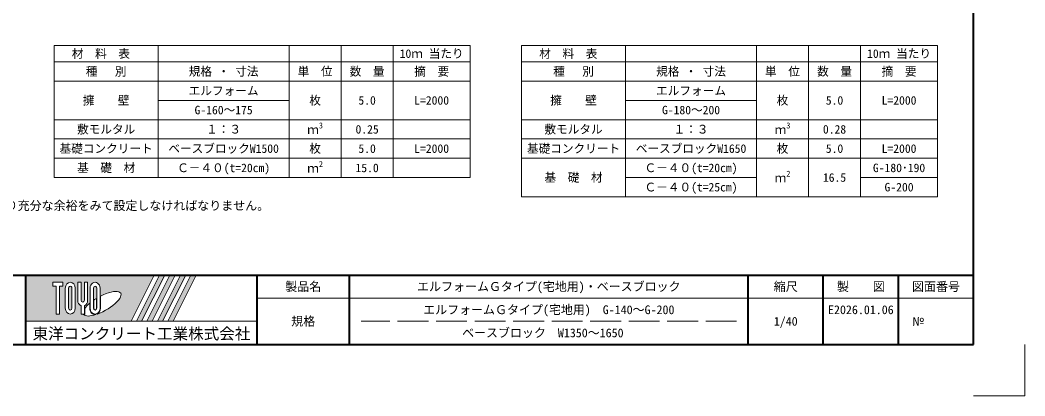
# Model space of a CAD drawing. Units: millimetres at full size, sheet at 1:40; details may follow other scales. Extents: x 221193 to 264773, y 874627 to 883926.
# Drawn here: x 234658 to 242483, y 874627 to 877550 of the extents above; entities that cross this region are included whole.
import ezdxf
from ezdxf.enums import TextEntityAlignment as Align

# ---------------------------------------------------------------- set-up
doc = ezdxf.new("R2010")
doc.units = ezdxf.units.MM
doc.header["$LTSCALE"] = 40
doc.linetypes.add('DASHED', pattern=[7.5, 6, -1.5])
for name, color, linetype, lineweight in [('0_2', 7, 'Continuous', 15), ('Defpoints_3', 8, 'Continuous', 0), ('図枠', 7, 'Continuous', 5), ('寸法線', 7, 'Continuous', 13), ('補助線', 8, 'Continuous', 13)]:
    doc.layers.add(name, color=color, linetype=linetype, lineweight=lineweight)
doc.styles.add('ＭＳ ゴシック', font='')
doc.styles.get('ＭＳ ゴシック').set_extended_font_data('MS Gothic')

msp = doc.modelspace()

# ---------------------------------------------------------------- hatches: boundary and pattern name
at = {"layer": '図枠'}
h = msp.add_hatch(color=256, dxfattribs=at)
h.paths.add_polyline_path([(234702.83, 875567.44), (234702.83, 875207.44), (235522.4, 875207.44), (235702.4, 875567.44)])
edge = h.paths.add_edge_path(flags=16)
edge.add_ellipse((235295.84, 875344.54), major_axis=(145.45529, 81.41703), ratio=0.34714733560223077, start_angle=-144.31121599963205, end_angle=72.18990337276256, ccw=False)
edge.add_ellipse((235241.98, 875309.38), major_axis=(-0, 49.5), ratio=0.8463541616161616, start_angle=-160.70345639224928, end_angle=-90.00000000003303)
edge.add_line((235283.87, 875309.38), (235283.87, 875403.74))
edge = h.paths.add_edge_path(flags=16)
edge.add_ellipse((235241.98, 875465.5), major_axis=(-0, 45.69231), ratio=0.8463541609673121, start_angle=-90.00000000003672, end_angle=89.99999999996345, ccw=False)
edge.add_line((235280.65, 875465.5), (235280.65, 875309.38))
edge.add_ellipse((235241.98, 875309.38), major_axis=(-0, 45.69231), ratio=0.8463541609673121, start_angle=90, end_angle=-90, ccw=False)
edge.add_line((235203.31, 875309.38), (235203.31, 875465.5))
edge = h.paths.add_edge_path(flags=16)
edge.add_line((235254.87, 875465.5), (235254.87, 875309.38))
edge.add_ellipse((235241.98, 875309.38), major_axis=(-0, 15.23077), ratio=0.8463541794902149, start_angle=90, end_angle=-90, ccw=False)
edge.add_line((235229.09, 875309.38), (235229.09, 875465.5))
edge.add_ellipse((235241.98, 875465.5), major_axis=(-0, 15.23077), ratio=0.8463541794902149, start_angle=-90.00000000010988, end_angle=89.9999999998904, ccw=False)
edge = h.paths.add_edge_path(flags=16)
edge.add_line((235251.65, 875385.7), (235251.65, 875309.38))
edge.add_ellipse((235241.98, 875309.38), major_axis=(0, 11.42308), ratio=0.8463541828528338, start_angle=90.00000000014603, end_angle=-89.99999999985357, ccw=False)
edge.add_line((235232.31, 875309.38), (235232.31, 875373.21))
edge.add_ellipse((235295.84, 875344.54), major_axis=(145.45529, 81.41703), ratio=0.34714733560223066, start_angle=107.7917417078508, end_angle=126.47131870341394, ccw=False)
edge = h.paths.add_edge_path(flags=16)
edge.add_ellipse((235145.3, 875371.26), major_axis=(0, 45.69231), ratio=0.8463541609673121, start_angle=-163.34116659766903, end_angle=-89.99999999996339, ccw=False)
edge.add_line((235158.19, 875328.18), (235158.19, 875263.69))
edge.add_line((235158.19, 875263.69), (235132.41, 875263.69))
edge.add_line((235132.41, 875263.69), (235132.41, 875328.18))
edge.add_ellipse((235145.3, 875371.26), major_axis=(-0, 45.69231), ratio=0.8463541609673121, start_angle=89.99999999996339, end_angle=163.34116659766894, ccw=False)
edge.add_line((235106.63, 875371.26), (235106.63, 875511.19))
edge.add_line((235106.63, 875511.19), (235132.41, 875511.19))
edge.add_line((235132.41, 875511.19), (235132.41, 875371.26))
edge.add_ellipse((235145.3, 875371.26), major_axis=(-0, 15.23077), ratio=0.8463541794902149, start_angle=89.99999999999999, end_angle=-90.00000000000001)
edge.add_line((235158.19, 875371.26), (235158.19, 875511.19))
edge.add_line((235158.19, 875511.19), (235183.97, 875511.19))
edge.add_line((235183.97, 875511.19), (235183.97, 875371.26))
edge = h.paths.add_edge_path(flags=16)
edge.add_line((235200.08, 875348.79), (235200.08, 875309.38))
edge.add_ellipse((235241.98, 875309.38), major_axis=(-0, 49.5), ratio=0.8463541616161616, start_angle=89.99999999999999, end_angle=-171.5442701011924)
edge.add_ellipse((235295.84, 875344.54), major_axis=(145.45529, 81.41703), ratio=0.34714733560223077, start_angle=-178.64953572421769, end_angle=-148.2924421206077, ccw=False)
edge.add_line((235152.63, 875259.88), (235161.41, 875259.88))
edge.add_line((235161.41, 875259.88), (235161.41, 875308.15))
edge.add_ellipse((235295.84, 875344.54), major_axis=(145.45529, 81.41703), ratio=0.34714733560223066, start_angle=148.21912046159218, end_angle=165.90812169807054, ccw=False)
edge = h.paths.add_edge_path(flags=16)
edge.add_ellipse((235048.62, 875465.5), major_axis=(-0, 45.69231), ratio=0.8463541609673121, start_angle=-90, end_angle=90, ccw=False)
edge.add_line((235087.29, 875465.5), (235087.29, 875309.38))
edge.add_ellipse((235048.62, 875309.38), major_axis=(-0, 45.69231), ratio=0.8463541609673121, start_angle=89.99999999996339, end_angle=-90.00000000003672, ccw=False)
edge.add_line((235009.95, 875309.38), (235009.95, 875465.5))
edge = h.paths.add_edge_path(flags=16)
edge.add_line((235061.51, 875465.5), (235061.51, 875309.38))
edge.add_ellipse((235048.62, 875309.38), major_axis=(-0, 15.23077), ratio=0.8463541794902149, start_angle=90, end_angle=-90, ccw=False)
edge.add_line((235035.73, 875309.38), (235035.73, 875465.5))
edge.add_ellipse((235048.62, 875465.5), major_axis=(-0, 15.23077), ratio=0.8463541794902149, start_angle=-90.00000000010988, end_angle=89.9999999998904, ccw=False)
h.paths.add_polyline_path([(234990.61, 875511.19), (234990.61, 875480.73), (234964.83, 875480.73), (234964.83, 875263.69), (234939.05, 875263.69), (234939.05, 875480.73), (234913.27, 875480.73), (234913.27, 875511.19)], flags=16)
for points in [[(235563.23, 875207.44), (235604.07, 875207.44), (235784.07, 875567.44), (235743.23, 875567.44)], [(235865.75, 875567.44), (235824.91, 875567.44), (235644.91, 875207.44), (235685.75, 875207.44)], [(235947.42, 875567.44), (235906.58, 875567.44), (235726.58, 875207.44), (235767.42, 875207.44)], [(236029.1, 875567.44), (235988.26, 875567.44), (235808.26, 875207.44), (235849.1, 875207.44)]]:
    msp.add_hatch(color=256, dxfattribs=at).paths.add_polyline_path(points)

# ---------------------------------------------------------------- linework, layer by layer
at = {"layer": 'Defpoints_3'}
for p, q in [((234922.83, 877353.57), (238162.83, 877353.57)), ((234922.83, 877353.57), (234922.83, 877226.07)), ((235732.83, 877353.57), (235732.83, 877226.07)), ((236752.83, 877353.57), (236752.83, 877226.07)), ((237157.83, 877353.57), (237157.83, 877226.07)), ((237562.83, 877353.57), (237562.83, 877226.07)), ((238162.83, 877353.57), (238162.83, 877226.07)), ((238562.83, 877353.57), (241802.83, 877353.57)), ((238562.83, 877353.57), (238562.83, 877226.07)), ((239372.83, 877353.57), (239372.83, 877226.07)), ((240392.83, 877353.57), (240392.83, 877226.07)), ((240797.83, 877353.57), (240797.83, 877226.07)), ((241202.83, 877353.57), (241202.83, 877226.07)), ((241802.83, 877353.57), (241802.83, 877226.07)), ((235732.83, 876926.07), (236752.83, 876926.07)), ((239372.83, 876926.07), (240392.83, 876926.07))]:
    msp.add_line(p, q, dxfattribs=at)
at = {"layer": 'Defpoints_3', "color": 7, "lineweight": 13}
for p in [(242482.83, 875027.44), (242082.83, 874627.44)]:
    msp.add_line(p, (242482.83, 874627.44), dxfattribs=at)
at = {"layer": '図枠', "lineweight": 40}
for p, q in [((242082.83, 875027.44), (242082.83, 882227.44)), ((231002.83, 875567.44), (242082.83, 875567.44)), ((234702.83, 875027.44), (234702.83, 875567.44)), ((236502.83, 875027.44), (236502.83, 875567.44)), ((237222.83, 875027.44), (237222.83, 875567.44)), ((240327.83, 875027.44), (240327.83, 875567.44)), ((240912.83, 875027.44), (240912.83, 875567.44)), ((241497.83, 875027.44), (241497.83, 875567.44)), ((231002.83, 875027.44), (242082.83, 875027.44))]:
    msp.add_line(p, q, dxfattribs=at)
at = {"layer": '図枠'}
for p, q in [((234702.83, 875567.44), (235702.4, 875567.44)), ((235702.4, 875567.44), (235522.4, 875207.44)), ((235743.23, 875567.44), (235563.23, 875207.44)), ((235784.07, 875567.44), (235604.07, 875207.44)), ((235824.91, 875567.44), (235644.91, 875207.44)), ((235865.75, 875567.44), (235685.75, 875207.44)), ((235906.58, 875567.44), (235726.58, 875207.44)), ((235743.23, 875567.44), (235784.07, 875567.44)), ((235947.42, 875567.44), (235767.42, 875207.44)), ((235988.26, 875567.44), (235808.26, 875207.44)), ((235824.91, 875567.44), (235865.75, 875567.44)), ((236029.1, 875567.44), (235849.1, 875207.44)), ((235906.58, 875567.44), (235947.42, 875567.44)), ((235988.26, 875567.44), (236029.1, 875567.44)), ((234913.27, 875511.19), (234913.27, 875480.73)), ((234913.27, 875511.19), (234990.61, 875511.19)), ((234939.05, 875480.73), (234913.27, 875480.73)), ((234939.05, 875480.73), (234939.05, 875263.69)), ((234964.83, 875480.73), (234964.83, 875263.69)), ((234990.61, 875480.73), (234964.83, 875480.73)), ((234990.61, 875511.19), (234990.61, 875480.73)), ((235009.95, 875465.5), (235009.95, 875309.38)), ((235035.73, 875309.38), (235035.73, 875465.5)), ((235061.51, 875465.5), (235061.51, 875309.38)), ((235087.29, 875309.38), (235087.29, 875465.5)), ((235106.63, 875511.19), (235132.41, 875511.19)), ((235106.63, 875371.26), (235106.63, 875511.19)), ((235132.41, 875511.19), (235132.41, 875371.26)), ((235158.19, 875511.19), (235183.97, 875511.19)), ((235158.19, 875371.26), (235158.19, 875511.19)), ((235183.97, 875511.19), (235183.97, 875371.26)), ((235203.31, 875465.5), (235203.31, 875309.38)), ((235229.09, 875309.38), (235229.09, 875465.5)), ((235254.87, 875465.5), (235254.87, 875309.38)), ((235280.65, 875309.38), (235280.65, 875465.5)), ((235251.65, 875385.7), (235251.65, 875309.38)), ((235283.87, 875309.38), (235283.87, 875403.74)), ((235132.41, 875328.18), (235132.41, 875263.69)), ((235158.19, 875328.18), (235158.19, 875263.69)), ((235161.41, 875308.15), (235161.41, 875259.88)), ((235200.08, 875348.79), (235200.08, 875309.38)), ((235232.31, 875309.38), (235232.31, 875373.21)), ((234964.83, 875263.69), (234939.05, 875263.69)), ((235158.19, 875263.69), (235132.41, 875263.69)), ((235152.63, 875259.88), (235161.41, 875259.88)), ((234702.83, 875207.44), (235522.4, 875207.44)), ((235563.23, 875207.44), (235604.07, 875207.44)), ((235644.91, 875207.44), (235685.75, 875207.44)), ((235726.58, 875207.44), (235767.42, 875207.44)), ((235808.26, 875207.44), (235849.1, 875207.44))]:
    msp.add_line(p, q, dxfattribs=at)
at = {"layer": '図枠', "lineweight": 13}
msp.add_line((242082.83, 875387.44), (236502.83, 875387.44), dxfattribs=at)
at = {"layer": '図枠', "linetype": 'DASHED', "lineweight": 9}
msp.add_line((240237.83, 875207.44), (237312.83, 875207.44), dxfattribs=at)
at = {"layer": '図枠'}
for centre, major_axis, ratio, start_param, end_param in [((235048.62, 875465.5), (-0, 45.69231), 0.846354, 4.71238898038469, 7.853981633974483), ((235048.62, 875465.5), (-0, 15.23077), 0.846354, 4.712388980383066, 7.853981633972864), ((235241.98, 875465.5), (-0, 45.69231), 0.846354, 4.712388980384148, 7.853981633973944), ((235241.98, 875465.5), (-0, 15.23077), 0.846354, 4.712388980383066, 7.853981633972864), ((235295.84, 875344.54), (145.45529, 81.41703), 0.347147, 1.681740509797189, 1.8219833196613588), ((235295.84, 875344.54), (145.45529, 81.41703), 0.347147, 4.262185332381571, 7.7429162813385775), ((235048.62, 875309.38), (-0, 45.69231), 0.846354, 1.5707963267943565, 4.712388980384148), ((235048.62, 875309.38), (-0, 15.23077), 0.846354, 1.5707963267948963, 4.71238898038469), ((235145.3, 875371.26), (-0, 45.69231), 0.846354, 1.5707963267943565, 2.80175574413495), ((235145.3, 875371.26), (-0, 15.23077), 0.846354, 1.5707963267948963, 4.71238898038469), ((235145.3, 875371.26), (0, 45.69231), 0.846354, 3.4814295630446357, 4.712388980385231), ((235295.84, 875344.54), (145.45529, 81.41703), 0.347147, 2.0815196641216462, 2.515512607317285), ((235241.98, 875309.38), (-0, 49.5), 0.846354, 1.5707963267948963, 3.3154678663287402), ((235241.98, 875309.38), (-0, 45.69231), 0.846354, 1.5707963267948963, 4.71238898038469), ((235241.98, 875309.38), (-0, 15.23077), 0.846354, 1.5707963267948963, 4.71238898038469), ((235241.98, 875309.38), (0, 11.42308), 0.846354, 1.5707963267970537, 4.712388980386853), ((235241.98, 875309.38), (-0, 49.5), 0.846354, 3.533843800013405, 4.712388980384202), ((235295.84, 875344.54), (145.45529, 81.41703), 0.347147, 3.2093975090562408, 4.200445063285567)]:
    msp.add_ellipse(centre, major_axis=major_axis, ratio=ratio, start_param=start_param, end_param=end_param, dxfattribs=at)
at = {"layer": '寸法線'}
for p, q in [((234922.83, 877226.07), (238162.83, 877226.07)), ((234922.83, 877226.07), (234922.83, 876326.07)), ((235732.83, 877226.07), (235732.83, 876326.07)), ((236752.83, 877226.07), (236752.83, 876326.07)), ((237157.83, 877226.07), (237157.83, 876326.07)), ((237562.83, 877226.07), (237562.83, 876326.07)), ((238162.83, 877226.07), (238162.83, 876326.07)), ((238562.83, 877226.07), (241802.83, 877226.07)), ((238562.83, 877226.07), (238562.83, 876176.07)), ((239372.83, 877226.07), (239372.83, 876176.07)), ((240392.83, 877226.07), (240392.83, 876176.07)), ((240797.83, 877226.07), (240797.83, 876176.07)), ((241202.83, 877226.07), (241202.83, 876176.07)), ((241802.83, 877226.07), (241802.83, 876176.07)), ((234922.83, 877076.07), (238162.83, 877076.07)), ((238562.83, 877076.07), (241802.83, 877076.07)), ((234922.83, 876776.07), (238162.83, 876776.07)), ((238562.83, 876776.07), (241802.83, 876776.07)), ((234922.83, 876626.07), (238162.83, 876626.07)), ((238562.83, 876626.07), (241802.83, 876626.07)), ((234922.83, 876476.07), (238162.83, 876476.07)), ((238562.83, 876476.07), (241802.83, 876476.07)), ((234922.83, 876326.07), (238162.83, 876326.07)), ((239372.83, 876326.07), (240392.83, 876326.07)), ((241202.83, 876326.07), (241802.83, 876326.07)), ((238562.83, 876176.07), (241802.83, 876176.07))]:
    msp.add_line(p, q, dxfattribs=at)
at = {"layer": '補助線'}
msp.add_line((234702.83, 875207.44), (236502.83, 875207.44), dxfattribs=at)

# ---------------------------------------------------------------- texts
at = {"layer": '0_2', "style": 'ＭＳ ゴシック'}
msp.add_text('\u3000 (2)根入れ深さは、基礎底版が地表に出ないようまた排水施設等の構造物より充分な余裕をみて設定しなければなりません。', height=68.36, dxfattribs=at).set_placement((231282.83, 876141.06), align=Align.TOP_LEFT)
at = {"layer": '図枠', "style": 'ＭＳ ゴシック'}
for s, height, p in [('製品名', 68.36, (236862.83, 875477.44)), ('エルフォームＧタイプ(宅地用)・ベースブロック', 68.36, (238775.33, 875477.44)), ('縮尺', 68.36, (240620.33, 875477.44)), ('製\u3000\u3000図', 68.36, (241205.33, 875477.44)), ('図面番号', 68.36, (241790.33, 875477.44)), ('エルフォームＧタイプ(宅地用)\u3000G-140～G-200', 68.36, (238775.33, 875297.44)), ('E2026.01.06', 68.36, (241205.33, 875297.44)), ('規格', 68.36, (236862.83, 875207.44)), ('1/40', 68.36, (240620.33, 875207.44)), ('東洋コンクリート工業株式会社', 88.87, (235602.83, 875111.82)), ('ベースブロック\u3000W1350～1650\u3000', 68.36, (238775.33, 875117.44))]:
    msp.add_text(s, height=height, dxfattribs=at).set_placement(p, align=Align.MIDDLE_CENTER)
msp.add_text('№', height=68.36, dxfattribs=at).set_placement((241604.67, 875207.44), align=Align.MIDDLE_LEFT)
at = {"layer": '寸法線', "style": 'ＭＳ ゴシック'}
for p in [(234924.83, 877289.82), (238564.83, 877289.82)]:
    msp.add_text('   材  料  表', height=66.46, dxfattribs=at).set_placement(p, align=Align.MIDDLE_LEFT)
for s, p in [('10ｍ 当たり', (237862.83, 877289.82)), ('10ｍ 当たり', (241502.83, 877289.82)), ('種   別', (235327.83, 877151.07)), ('規格 ・ 寸法', (236242.83, 877151.07)), ('単  位', (236955.33, 877151.07)), ('数  量', (237360.33, 877151.07)), ('摘  要', (237862.83, 877151.07)), ('種   別', (238967.83, 877151.07)), ('規格 ・ 寸法', (239882.83, 877151.07)), ('単  位', (240595.33, 877151.07)), ('数  量', (241000.33, 877151.07)), ('摘  要', (241502.83, 877151.07)), ('エルフォーム', (236242.83, 877001.07)), ('エルフォーム', (239882.83, 877001.07)), ('擁\u3000\u3000壁', (235327.83, 876926.07)), ('枚', (236955.33, 876926.07)), ('5.0', (237360.33, 876926.07)), ('L=2000', (237862.83, 876926.07)), ('擁\u3000\u3000壁', (238967.83, 876926.07)), ('枚', (240595.33, 876926.07)), ('5.0', (241000.33, 876926.07)), ('L=2000', (241502.83, 876926.07)), ('G-160～175', (236242.83, 876851.07)), ('G-180～200', (239882.83, 876851.07)), ('敷モルタル', (235327.83, 876701.07)), ('１：３', (236242.83, 876701.07)), ('0.25', (237360.33, 876701.07)), ('敷モルタル', (238967.83, 876701.07)), ('１：３', (239882.83, 876701.07)), ('0.28', (241000.33, 876701.07)), ('基礎コンクリート', (235327.83, 876551.07)), ('ベースブロックW1500', (236242.83, 876551.07)), ('枚', (236955.33, 876551.07)), ('5.0', (237360.33, 876551.07)), ('L=2000', (237862.83, 876551.07)), ('基礎コンクリート', (238967.83, 876551.07)), ('ベースブロックW1650', (239882.83, 876551.07)), ('枚', (240595.33, 876551.07)), ('5.0', (241000.33, 876551.07)), ('L=2000', (241502.83, 876551.07)), ('基  礎  材', (235327.83, 876401.07)), ('Ｃ－４０(t=20cm)', (236242.83, 876401.07)), ('15.0', (237360.33, 876401.07)), ('Ｃ－４０(t=20cm)', (239882.83, 876401.07)), ('G-180･190', (241502.83, 876401.07)), ('基  礎  材', (238967.83, 876326.07)), ('16.5', (241000.33, 876326.07)), ('Ｃ－４０(t=25cm)', (239882.83, 876251.07)), ('G-200', (241502.83, 876251.07))]:
    msp.add_text(s, height=66.46, dxfattribs=at).set_placement(p, align=Align.MIDDLE_CENTER)
for s, height, p in [('ｍ', 66.46, (236894.15, 876644.85)), ('3', 46.52, (236984.8, 876693.85)), ('ｍ', 66.46, (240534.15, 876644.85)), ('3', 46.52, (240624.8, 876693.85)), ('ｍ', 66.46, (236894.15, 876344.85)), ('2', 46.52, (236984.8, 876393.85)), ('ｍ', 66.46, (240534.15, 876269.85)), ('2', 46.52, (240624.8, 876318.85))]:
    msp.add_text(s, height=height, dxfattribs=at).set_placement(p, align=Align.BOTTOM_LEFT)

doc.saveas('drawing.dxf')
